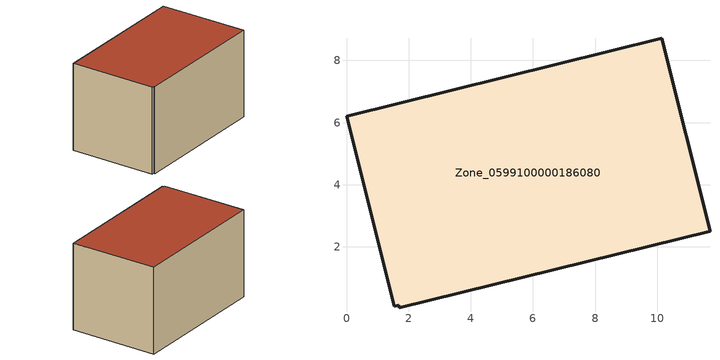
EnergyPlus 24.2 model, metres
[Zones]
Zone_0599100000186080
 floor ground (C_G): 1.68,0.13 1.54,0.09 0,6.21 10.14,8.72 11.7,2.5 1.7,0.04 z0
 wall outside (C_F): 11.7,2.5 10.14,8.72 0,6.21 1.54,0.09 1.68,0.13 1.7,0.04 11.7,2.5 z0:6.37
 roof outside (C_R): 1.7,0.04 11.7,2.5 10.14,8.72 0,6.21 1.54,0.09 1.68,0.13 z6.37
[BUILDING]
Pand.0599100000186080: North Axis=0; Terrain=City; Loads Convergence Tolerance Value=0.04; Temperature Convergence Tolerance Value=0.4; Solar Distribution=FullExterior; Maximum Number of Warmup Days=25; Minimum Number of Warmup Days=1
[Site:Location]
Rotterdam.The.Hague.AP_ZH_NLD Design_Conditions: Latitude=51.96; Longitude=4.45; Time Zone=1; Elevation=-4.5
[SITE:GROUNDTEMPERATURE:BUILDINGSURFACE]
18, 18, 18, 18, 18, 18, 18, 18, 18, 18, 18, 18
[MATERIAL] Thermal Absorptance=0.9; Solar Absorptance=0.7; Visible Absorptance=0.7
Name | Roughness | Thickness | Conductivity | Density | Specific Heat
G.TI.1946-1964 | MediumSmooth | 0.15 | 1 | 540 | 1210
F.TI.1946-1964 | Rough | 0.3 | 0.857143 | 1920 | 840
R.TI.1946-1964 | MediumRough | 0.2 | 0.277778 | 1500 | 1000
[CONSTRUCTION]
C_G: G.TI.1946-1964
C_F: F.TI.1946-1964
C_R: R.TI.1946-1964
[ZONE]
Zone_0599100000186080: Type=1; Multiplier=1; Ceiling Height=Autocalculate; Volume=Autocalculate; Floor Area=autocalculate; Part of Total Floor Area=Yes
[ZONEINFILTRATION:DESIGNFLOWRATE]
Infil_Zone_0599100000186080: Zone or ZoneList or Space or SpaceList=Zone_0599100000186080; Schedule=AlwaysOn; Design Flow Rate Calculation Method=Flow/Area; Flow Rate per Floor Area=0.003; Constant Term Coefficient=1; Temperature Term Coefficient=0; Velocity Term Coefficient=0; Velocity Squared Term Coefficient=0
[HVACTEMPLATE:ZONE:IDEALLOADSAIRSYSTEM]
Zone_0599100000186080: Maximum Heating Supply Air Temperature=50; Minimum Cooling Supply Air Temperature=13; Maximum Heating Supply Air Humidity Ratio=0.0156; Minimum Cooling Supply Air Humidity Ratio=0.0077; Heating Limit=NoLimit; Cooling Limit=NoLimit; Dehumidification Control Type=ConstantSensibleHeatRatio; Cooling Sensible Heat Ratio=0.7; Dehumidification Setpoint=60; Humidification Control Type=None; Humidification Setpoint=30; Outdoor Air Method=None; Outdoor Air Flow Rate per Person=0.00944; Outdoor Air Flow Rate per Zone Floor Area=0; Outdoor Air Flow Rate per Zone=0; Demand Controlled Ventilation Type=None; Outdoor Air Economizer Type=NoEconomizer; Heat Recovery Type=None; Sensible Heat Recovery Effectiveness=0.7; Latent Heat Recovery Effectiveness=0.65
[ZONECONTROL:THERMOSTAT]
ThermostatControl_Zone_0599100000186080: Zone or ZoneList=Zone_0599100000186080; Control Type Schedule=DualSetpointControlType; Control 1=Thermostat_Zone_0599100000186080; Temperature Difference Between Cutout And Setpoint=0
[THERMOSTATSETPOINT:DUALSETPOINT]
Thermostat_Zone_0599100000186080: Heating Setpoint Temperature Schedule=HeatingSetpoint_Zone_0599100000186080; Cooling Setpoint Temperature Schedule=CoolingSetpoint_Zone_0599100000186080
[SCHEDULE:COMPACT]
HeatingSetpoint_Zone_0599100000186080: Through: 12/31, For: AllDays, Until: 24:00, 21
CoolingSetpoint_Zone_0599100000186080: Through: 12/31, For: AllDays, Until: 24:00, 24
DualSetpointControlType: Through: 12/31, For: AllDays, Until: 24:00, 4
AlwaysOn: Through: 12/31, For: AllDays, Until: 24:00, 1
